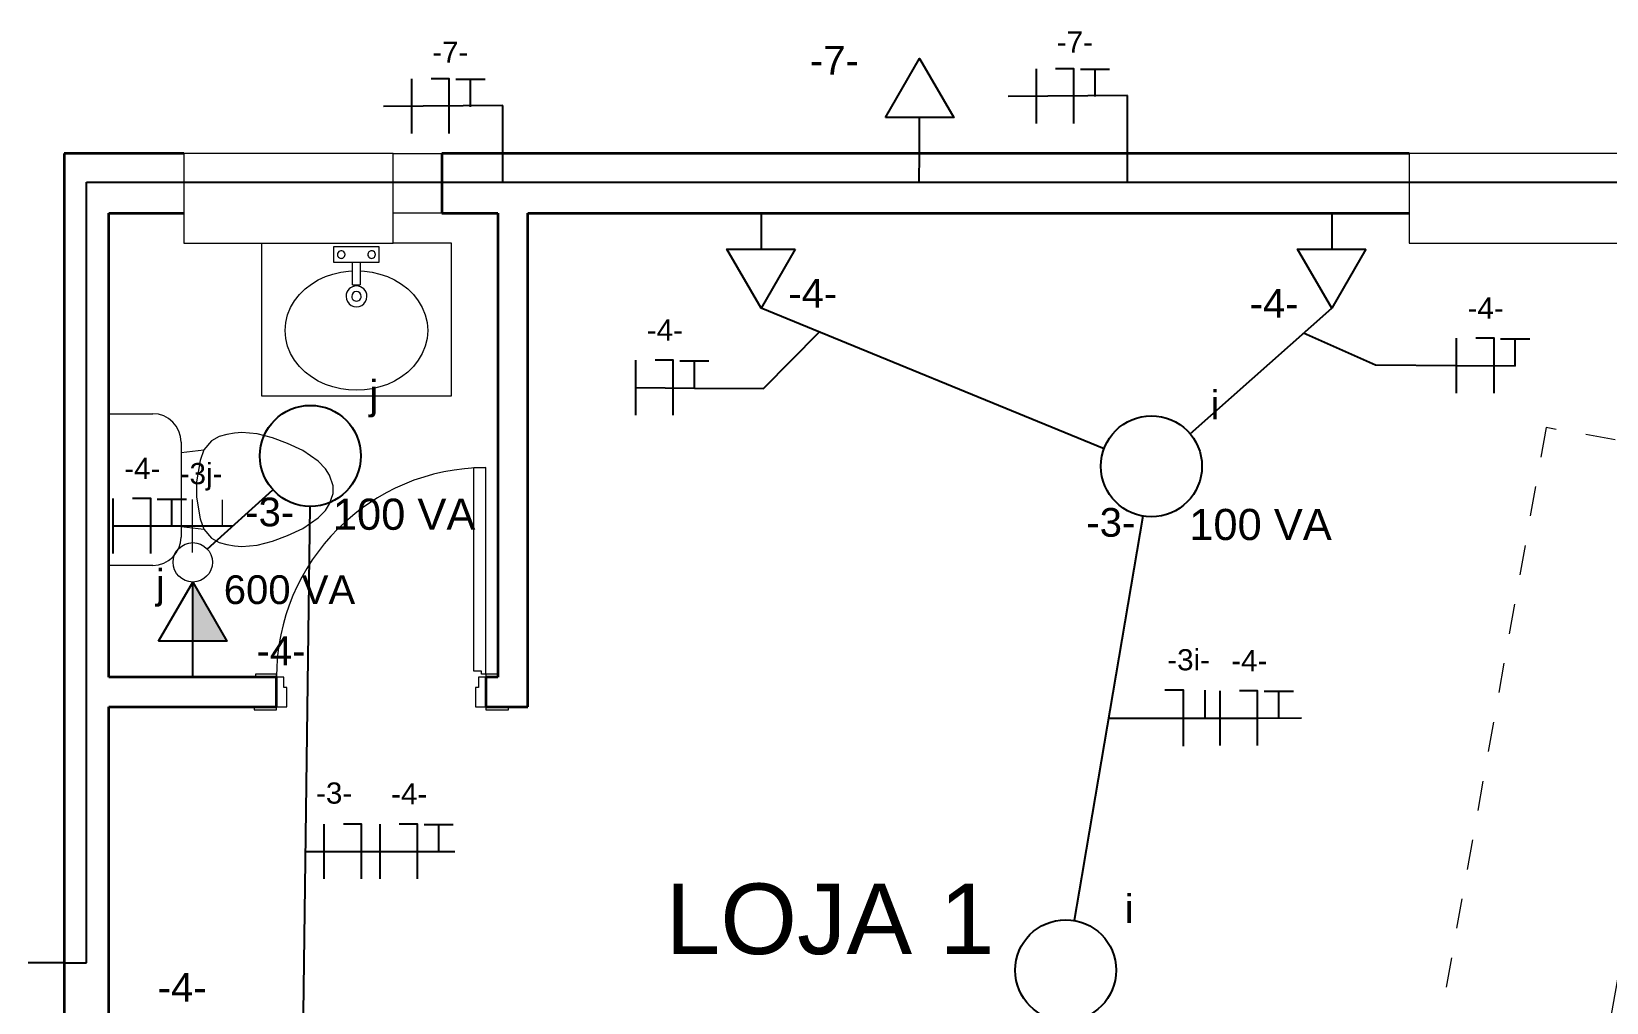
# Model space of a CAD drawing. Header units: metres. Extents: x -182 to 99, y 70 to 117.
# Drawn here: x -80.58 to -75.32, y 100.45 to 103.69 of the extents above; entities that cross this region are included whole.
import ezdxf

# ---------------------------------------------------------------- set-up
doc = ezdxf.new("R2010")
doc.units = ezdxf.units.M
doc.header["$LTSCALE"] = 0.01
doc.linetypes.add('Centro', pattern=[0.03175, 0.00635, -0.004763, 0.015875, -0.004763])
for name, color, linetype, lineweight in [('A-ANNO-TEXT', 2, 'Continuous', 9), ('A-DOOR', 1, 'Continuous', 9), ('A-DOOR-FRAM', 1, 'Continuous', 13), ('A-WALL', 2, 'Continuous', 9), ('P-SANR-FIXT', 6, 'Continuous', 9), ('S-COLS', 6, 'Continuous', 9)]:
    doc.layers.add(name, color=color, linetype=linetype, lineweight=lineweight)
for name, color, linetype in [('FIAÇÃO', 10, 'Continuous'), ('Força', 7, 'Continuous'), ('Iluminação', 7, 'Continuous')]:
    doc.layers.add(name, color=color, linetype=linetype)
doc.styles.add('Arial', font='arial.ttf', dxfattribs={"height": 0.29506})
doc.styles.add('Arial_1', font='arial.ttf', dxfattribs={"height": 0.368825})
doc.styles.add('Arial_2', font='arial.ttf', dxfattribs={"height": 0.258177})
doc.dimstyles.new('Diagonal', dxfattribs={"dimscale": 0.3048, "dimtxt": 0.258177, "dimasz": 1.025262, "dimexe": 0.984252, "dimexo": 0.615157, "dimgap": 0.04101, "dimtad": 1, "dimrnd": 0.01, "dimzin": 0, "dimdsep": 46, "dimtxsty": 'Arial_2', "dimblk1": 'OBLIQUE', "dimblk2": 'OBLIQUE', "dimsah": 1, "dimcen": 0.09, "dimse1": 1, "dimse2": 1, "dimazin": 0, "dimtfac": 1, "dimtix": 1, "dimtmove": 0, "dimatfit": 3, "dimfxl": 1, "dimtvp": 1, "dimtfill": 1, "dimtolj": 1, "dimtzin": 0, "dimarcsym": 2})

# ---------------------------------------------------------------- blocks, each defined once
blk = doc.blocks.new('M_Basculante-Enrollable - 2435 x 1981 mm-179147-Planta Baja')
at = {"layer": 'A-DOOR', "linetype": 'Centro'}
for p, q in [((-1.4207, -0.1), (1.4207, -0.1)), ((-1.4207, -0.1), (-1.4207, -0.7348)), ((1.4207, -0.1), (1.4207, -0.7348)), ((-1.4207, -0.7348), (1.4207, -0.7348))]:
    blk.add_line(p, q, dxfattribs=at)
at = {"layer": 'A-DOOR', "lineweight": 13}
for p, q in [((1.2175, -0.1), (-1.2175, -0.1)), ((-1.2175, -0.1), (-1.2175, -0.176)), ((1.2175, -0.176), (1.2175, -0.1)), ((-1.2175, -0.176), (1.2175, -0.176))]:
    blk.add_line(p, q, dxfattribs=at)
blk = doc.blocks.new('Puerta de 1 hoja - 70 x 210 cm-V9-Planta Baja')
at = {"layer": 'A-DOOR', "lineweight": 13}
for p, q in [((0.5769, 0.75), (0.6169, 0.75)), ((0.5769, 0.07), (0.5769, 0.75)), ((0.6169, 0.06), (0.6169, 0.75)), ((0.6019, 0.07), (0.5769, 0.07)), ((0.6019, 0.06), (0.6019, 0.07)), ((0.6169, 0.06), (0.6019, 0.06))]:
    blk.add_line(p, q, dxfattribs=at)
blk.add_arc((0.6169, 0.05), 0.7, 90, 180, dxfattribs=at)
at = {"layer": 'A-DOOR-FRAM'}
for p, q in [((-0.0831, 0.06), (-0.1531, 0.06)), ((-0.1531, 0.06), (-0.1531, 0.05)), ((-0.0831, 0.05), (-0.0831, 0.06)), ((0.6569, 0.06), (0.6169, 0.06)), ((0.6169, 0.06), (0.6169, 0.05)), ((-0.0581, 0.05), (-0.0831, 0.05)), ((-0.0581, 0.015), (-0.0581, 0.05)), ((-0.0481, 0.015), (-0.0581, 0.015)), ((-0.0481, -0.05), (-0.0481, 0.015)), ((0.5919, 0.015), (0.5819, 0.015)), ((0.5819, 0.015), (0.5819, -0.05)), ((0.6169, 0.05), (0.5919, 0.05)), ((0.5919, 0.05), (0.5919, 0.015)), ((-0.1581, -0.05), (-0.1581, -0.06)), ((-0.0831, -0.06), (-0.0831, -0.05)), ((-0.0831, -0.05), (-0.0481, -0.05)), ((0.5819, -0.05), (0.6169, -0.05)), ((0.6169, -0.05), (0.6169, -0.06)), ((0.6919, -0.06), (0.6919, -0.05)), ((-0.1581, -0.06), (-0.0831, -0.06)), ((0.6169, -0.06), (0.6919, -0.06))]:
    blk.add_line(p, q, dxfattribs=at)
blk = doc.blocks.new('M_Retrete-Doméstico-3D - M_Retrete-Doméstico-3D-223781-Planta Baja')
at = {"layer": 'P-SANR-FIXT'}
for p, q in [((-0.2534, 0.2984), (-0.2534, 0.4447)), ((0.2534, 0.4447), (0.2534, 0.2984)), ((0.1587, 0.2038), (-0.1588, 0.2038)), ((-0.1235, 0.2038), (-0.1323, 0.127)), ((0.1235, 0.2038), (0.1323, 0.127)), ((-0.1323, 0.127), (-0.1626, 0.1016)), ((-0.0974, 0.1397), (-0.1323, 0.127)), ((-0.0254, 0.1524), (-0.0974, 0.1397)), ((0.0254, 0.1524), (-0.0254, 0.1524)), ((0.0974, 0.1397), (0.0254, 0.1524)), ((0.1323, 0.127), (0.0974, 0.1397)), ((0.1626, 0.1016), (0.1323, 0.127)), ((-0.177, 0.0762), (-0.1838, 0.0508)), ((-0.1626, 0.1016), (-0.177, 0.0762)), ((0.177, 0.0762), (0.1626, 0.1016)), ((0.1838, 0.0508), (0.177, 0.0762)), ((-0.1883, 0.0253), (-0.1905, 0)), ((-0.1905, 0), (-0.1861, -0.0506)), ((-0.1838, 0.0508), (-0.1883, 0.0253)), ((0.1883, 0.0253), (0.1838, 0.0508)), ((0.1861, -0.0506), (0.1905, 0)), ((0.1905, 0), (0.1883, 0.0253)), ((-0.1861, -0.0506), (-0.1724, -0.1016)), ((0.1724, -0.1016), (0.1861, -0.0506)), ((-0.1724, -0.1016), (-0.1539, -0.1524)), ((0.1539, -0.1524), (0.1724, -0.1016)), ((-0.1539, -0.1524), (-0.1302, -0.2032)), ((0.1302, -0.2032), (0.1539, -0.1524)), ((-0.1302, -0.2032), (-0.095, -0.254)), ((0.095, -0.254), (0.1302, -0.2032)), ((-0.095, -0.254), (-0.0696, -0.2794)), ((0.0696, -0.2794), (0.095, -0.254)), ((-0.0696, -0.2794), (-0.0476, -0.2921)), ((-0.0476, -0.2921), (-0.0127, -0.3048)), ((-0.0127, -0.3048), (0.0127, -0.3048)), ((0.0127, -0.3048), (0.0476, -0.2921)), ((0.0476, -0.2921), (0.0696, -0.2794))]:
    blk.add_line(p, q, dxfattribs=at)
for centre, start, end in [((-0.1588, 0.2984), 180, 270), ((0.1587, 0.2984), 270, 360)]:
    blk.add_arc(centre, 0.0946, start, end, dxfattribs=at)
blk = doc.blocks.new('Pilar rectangular hormigón - 300 x 700 mm-506285-Planta Baja')
at = {"layer": 'S-COLS'}
for p, q in [((0.15, 0.35), (-0.15, 0.35)), ((-0.15, 0.35), (-0.15, -0.35)), ((0.15, -0.35), (0.15, 0.35)), ((-0.15, -0.35), (0.15, -0.35))]:
    blk.add_line(p, q, dxfattribs=at)
blk = doc.blocks.new('M_Lavabo - Oval - 635 mm x 510 mm - Privado-V11-Planta Baja')
at = {"layer": 'P-SANR-FIXT'}
for p, q in [((0.834, -0.3362), (0.324, -0.3362)), ((0.834, -0.9712), (0.834, -0.3362)), ((0.3875, -0.5775), (0.3367, -0.5775)), ((0.3367, -0.5775), (0.3367, -0.7299)), ((0.3875, -0.641), (0.3875, -0.5775)), ((0.3875, -0.6664), (0.3875, -0.641)), ((0.3875, -0.641), (0.4637, -0.641)), ((0.3875, -0.7299), (0.3875, -0.6664)), ((0.4637, -0.6664), (0.3875, -0.6664)), ((0.4637, -0.6664), (0.4637, -0.641)), ((0.3367, -0.7299), (0.3875, -0.7299)), ((0.324, -0.9712), (0.834, -0.9712))]:
    blk.add_line(p, q, dxfattribs=at)
at = {"layer": 'P-SANR-FIXT', "flags": 128}
for points in [[(0.4164, -0.641), (0.4173, -0.6272), (0.421, -0.601), (0.4272, -0.5752), (0.4359, -0.5501), (0.4471, -0.5261), (0.4608, -0.5034), (0.477, -0.4824), (0.4955, -0.4635), (0.5163, -0.4471), (0.5392, -0.4336), (0.5637, -0.4237), (0.5895, -0.4175), (0.6159, -0.4154)], [(0.6159, -0.4154), (0.6423, -0.4175), (0.6681, -0.4237), (0.6926, -0.4336), (0.7154, -0.4471), (0.7363, -0.4635), (0.7548, -0.4824), (0.771, -0.5034), (0.7847, -0.5261), (0.7959, -0.5501), (0.8046, -0.5752), (0.8108, -0.601), (0.8145, -0.6272), (0.8157, -0.6537), (0.8145, -0.6802), (0.8108, -0.7064), (0.8046, -0.7322), (0.7959, -0.7573), (0.7847, -0.7813), (0.771, -0.804), (0.7548, -0.825), (0.7363, -0.844), (0.7154, -0.8604), (0.6926, -0.8738), (0.6681, -0.8838), (0.6423, -0.89), (0.6159, -0.892)], [(0.6159, -0.892), (0.5895, -0.89), (0.5637, -0.8838), (0.5392, -0.8738), (0.5163, -0.8604), (0.4955, -0.844), (0.477, -0.825), (0.4608, -0.804), (0.4471, -0.7813), (0.4359, -0.7573), (0.4272, -0.7322), (0.421, -0.7064), (0.4173, -0.6802), (0.4164, -0.6664)]]:
    blk.add_lwpolyline(points, dxfattribs=at)
at = {"layer": 'P-SANR-FIXT'}
for centre, radius, start, end in [((0.3621, -0.6029), 0.0127, 90, 270), ((0.3621, -0.6029), 0.0127, 135, 195), ((0.3621, -0.6029), 0.0127, 225, 270), ((0.3621, -0.6029), 0.0127, 90, 120), ((0.3621, -0.6029), 0.0127, 270, 90), ((0.3621, -0.6029), 0.0127, 270, 285), ((0.3621, -0.6029), 0.0127, 15, 75), ((0.3621, -0.6029), 0.0127, 300, 360), ((0.5018, -0.6537), 0.0349, 90, 270), ((0.5018, -0.6537), 0.0349, 270, 90), ((0.5018, -0.6537), 0.016, 90, 270), ((0.5018, -0.6537), 0.016, 90, 270), ((0.5018, -0.6537), 0.016, 270, 90), ((0.5018, -0.6537), 0.016, 270, 90), ((0.3621, -0.7045), 0.0127, 90, 270), ((0.3621, -0.7045), 0.0127, 135, 270), ((0.3621, -0.7045), 0.0127, 90, 105), ((0.3621, -0.7045), 0.0127, 345, 90), ((0.3621, -0.7045), 0.0127, 270, 90), ((0.3621, -0.7045), 0.0127, 270, 285), ((0.3621, -0.7045), 0.0127, 300, 330)]:
    blk.add_arc(centre, radius, start, end, dxfattribs=at)
blk = doc.blocks.new('_Oblique')
at = {"color": 0, "linetype": 'ByBlock', "lineweight": -2}
blk.add_line((-0.5, -0.5), (0.5, 0.5), dxfattribs=at)
blk = doc.blocks.new('*D486')
at = {"color": 0, "lineweight": -2, "transparency": 16777216}
blk.add_line((-68.0363, 101.8146), (-69.7634, 92.1202), dxfattribs=at)
at = {"layer": 'Defpoints', "color": 0, "transparency": 16777216}
for p in [(-75.0549, 103.065), (-76.782, 93.3706), (-69.7634, 92.1202)]:
    blk.add_point(p, dxfattribs=at)
at = {"color": 0, "lineweight": -2, "transparency": 16777216, "xscale": 0.3124999999999999, "yscale": 0.3124999999999999, "zscale": 0.3124999999999999}
for p, rotation in [((-68.0363, 101.8146), 79.89851727241617), ((-69.7634, 92.1202), 259.8985172724162)]:
    blk.add_blockref('_Oblique', p, dxfattribs=dict(at, rotation=rotation))
at = {"color": 0, "transparency": 16777216, "insert": (-69.042, 96.9927), "char_height": 0.25818, "attachment_point": 5, "rotation": 79.8985, "style": 'Arial_2', "bg_fill": 3, "box_fill_scale": 1.1, "bg_fill_color": 256, "bg_fill_true_color": 13158600, "bg_fill_transparency": 0}
blk.add_mtext('\\A1;9.85', dxfattribs=at)
blk = doc.blocks.new('*D598')
at = {"color": 0, "lineweight": -2, "transparency": 16777216}
blk.add_line((-70.1359, 101.1845), (-70.5474, 98.7832), dxfattribs=at)
at = {"layer": 'Defpoints', "color": 0, "transparency": 16777216}
for p in [(-75.231, 102.0578), (-75.4653, 99.6261), (-70.5474, 98.7832)]:
    blk.add_point(p, dxfattribs=at)
at = {"color": 0, "lineweight": -2, "transparency": 16777216, "xscale": 0.3124999999999999, "yscale": 0.3124999999999999, "zscale": 0.3124999999999999}
for p, rotation in [((-70.1359, 101.1845), 80.27478662603623), ((-70.5474, 98.7832), 260.2747866260362)]:
    blk.add_blockref('_Oblique', p, dxfattribs=dict(at, rotation=rotation))
at = {"color": 0, "transparency": 16777216, "insert": (-70.4817, 100.0079), "char_height": 0.25818, "attachment_point": 5, "rotation": 80.2748, "style": 'Arial_2', "bg_fill": 3, "box_fill_scale": 1.1, "bg_fill_color": 256, "bg_fill_true_color": 13158600, "bg_fill_transparency": 0}
blk.add_mtext('\\A1;2.44', dxfattribs=at)
blk = doc.blocks.new('*D602')
at = {"color": 0, "lineweight": -2, "transparency": 16777216}
blk.add_line((-68.9997, 102.0136), (-69.8672, 97.1136), dxfattribs=at)
at = {"layer": 'Defpoints', "color": 0, "transparency": 16777216}
for p in [(-75.0549, 103.0856), (-75.9223, 98.1856), (-69.8672, 97.1136)]:
    blk.add_point(p, dxfattribs=at)
at = {"color": 0, "lineweight": -2, "transparency": 16777216, "xscale": 0.3124999999999999, "yscale": 0.3124999999999999, "zscale": 0.3124999999999999}
for p, rotation in [((-68.9997, 102.0136), 79.96073874818111), ((-69.8672, 97.1136), 259.9607387481811)]:
    blk.add_blockref('_Oblique', p, dxfattribs=dict(at, rotation=rotation))
at = {"color": 0, "transparency": 16777216, "insert": (-69.5755, 99.5888), "char_height": 0.25818, "attachment_point": 5, "rotation": 79.9607, "style": 'Arial_2', "bg_fill": 3, "box_fill_scale": 1.1, "bg_fill_color": 256, "bg_fill_true_color": 13158600, "bg_fill_transparency": 0}
blk.add_mtext('\\A1;4.98', dxfattribs=at)
blk = doc.blocks.new('*D714')
at = {"color": 0, "lineweight": -2, "transparency": 16777216}
blk.add_line((-65.2407, 103.0856), (-65.2407, 93.3706), dxfattribs=at)
at = {"layer": 'Defpoints', "color": 0, "transparency": 16777216}
for p in [(-74.7549, 103.0856), (-76.2872, 93.3706), (-65.2407, 93.3706)]:
    blk.add_point(p, dxfattribs=at)
at = {"color": 0, "lineweight": -2, "transparency": 16777216, "xscale": 0.3124999999999999, "yscale": 0.3124999999999999, "zscale": 0.3124999999999999}
for p, rotation in [((-65.2407, 103.0856), 90), ((-65.2407, 93.3706), 270)]:
    blk.add_blockref('_Oblique', p, dxfattribs=dict(at, rotation=rotation))
at = {"color": 0, "transparency": 16777216, "insert": (-65.385, 98.2281), "char_height": 0.25818, "attachment_point": 5, "rotation": 90, "style": 'Arial_2', "bg_fill": 3, "box_fill_scale": 1.1, "bg_fill_color": 256, "bg_fill_true_color": 13158600, "bg_fill_transparency": 0}
blk.add_mtext('\\A1;9.72', dxfattribs=at)
blk = doc.blocks.new('F-N')
at = {"layer": 'FIAÇÃO'}
blk.add_line((2561.97, 1254.62), (2561.97, 1275.44), dxfattribs=at)
at = {"layer": 'FIAÇÃO', "color": 5}
blk.add_lwpolyline([(2576.26, 1254.62), (2576.26, 1275.44), (2569.32, 1275.44)], dxfattribs=at)
blk = doc.blocks.new('RN')
at = {"layer": 'FIAÇÃO', "color": 18, "true_color": 0x000000}
blk.add_line((2653.24, 1365.51), (2653.24, 1375.92), dxfattribs=at)
at = {"layer": 'FIAÇÃO', "color": 5}
blk.add_lwpolyline([(2645.19, 1355.09), (2645.19, 1375.92), (2638.25, 1375.92)], dxfattribs=at)
blk = doc.blocks.new('F-N-T')
at = {"layer": 'FIAÇÃO', "color": 1}
blk.add_line((2561.97, 1284.08), (2561.97, 1304.9), dxfattribs=at)
at = {"layer": 'FIAÇÃO', "color": 3}
blk.add_line((2584.31, 1294.33), (2584.31, 1304.75), dxfattribs=at)
at = {"layer": 'FIAÇÃO', "color": 5}
blk.add_lwpolyline([(2576.26, 1284.08), (2576.26, 1304.9), (2569.32, 1304.9)], dxfattribs=at)
at = {"layer": 'FIAÇÃO', "color": 3}
blk.add_lwpolyline([(2578.75, 1304.75), (2584.31, 1304.75), (2589.86, 1304.75)], dxfattribs=at)

msp = doc.modelspace()

# ---------------------------------------------------------------- hatches: boundary and pattern name
at = {"layer": 'Iluminação'}
msp.add_hatch(color=256, dxfattribs=at).paths.add_polyline_path([(-80.0428, 101.8532), (-80.0428, 101.6555), (-79.9286, 101.6555)])

# ---------------------------------------------------------------- linework, layer by layer
at = {"layer": 'A-WALL', "color": 7, "lineweight": 35}
for p, q in [((-80.4728, 103.2856), (-80.4728, 97.8756)), ((-80.0728, 103.2856), (-80.4728, 103.2856)), ((-75.9775, 103.2856), (-79.2098, 103.2856)), ((-79.2098, 103.2856), (-79.2098, 103.0856)), ((-80.3228, 101.5356), (-80.3228, 103.0856)), ((-80.3228, 103.0856), (-80.0728, 103.0856)), ((-79.2098, 103.0856), (-79.0228, 103.0856)), ((-79.0228, 103.0856), (-79.0228, 101.5356)), ((-78.9228, 103.0856), (-75.9775, 103.0856)), ((-78.9228, 101.4356), (-78.9228, 103.0856)), ((-79.7628, 101.5356), (-80.3228, 101.5356)), ((-79.7628, 101.4356), (-79.7628, 101.5356)), ((-79.0228, 101.5356), (-79.0628, 101.5356)), ((-79.0628, 101.5356), (-79.0628, 101.4356)), ((-80.3228, 98.1856), (-80.3228, 101.4356)), ((-80.3228, 101.4356), (-79.7628, 101.4356)), ((-79.0628, 101.4356), (-78.9228, 101.4356))]:
    msp.add_line(p, q, dxfattribs=at)
at = {"layer": 'A-WALL', "color": 7}
for p, q in [((-79.3728, 103.2856), (-79.2098, 103.2856)), ((-79.2098, 103.0856), (-79.3728, 103.0856))]:
    msp.add_line(p, q, dxfattribs=at)
at = {"layer": 'FIAÇÃO', "lineweight": 20}
msp.add_line((-80.0433, 101.9519), (-80.0433, 102.1288), dxfattribs=at)
at = {"layer": 'FIAÇÃO', "color": 18, "lineweight": 20, "true_color": 0x000000}
msp.add_line((-79.9433, 102.0391), (-79.9433, 102.1276), dxfattribs=at)
at = {"layer": 'Força', "color": 0, "ltscale": 0.5}
for p, q in [((-76.9194, 103.4791), (-77.3178, 103.476)), ((-76.9194, 103.1893), (-76.9194, 103.4791)), ((-79.0066, 103.4454), (-79.405, 103.4423)), ((-79.0066, 103.1893), (-79.0066, 103.4454)), ((-77.6156, 103.1893), (-77.6139, 103.2856)), ((-80.3976, 100.5806), (-80.3976, 103.1893)), ((-80.3976, 103.1893), (-77.6156, 103.1893)), ((-76.9973, 102.2981), (-78.1437, 102.768)), ((-78.1355, 102.4997), (-77.9497, 102.6885)), ((-78.5625, 102.5027), (-78.3663, 102.5013)), ((-78.3663, 102.5013), (-78.1355, 102.4997)), ((-80.4728, 100.5806), (-80.3976, 100.5806))]:
    msp.add_line(p, q, dxfattribs=at)
at = {"layer": 'Iluminação'}
for p, q in [((-77.6139, 103.2856), (-77.6139, 103.4055)), ((-78.1437, 103.0856), (-78.1437, 102.9657)), ((-80.0428, 101.6555), (-80.0428, 101.8532)), ((-80.0428, 101.5356), (-80.0428, 101.6555)), ((-80.4728, 100.5806), (-80.5927, 100.5806))]:
    msp.add_line(p, q, dxfattribs=at)
at = {"layer": 'Iluminação', "color": 0, "ltscale": 0.5}
for p, q in [((-79.994, 101.9632), (-79.7747, 102.1616)), ((-79.6517, 102.1061), (-79.6819, 99.7989)), ((-79.9088, 102.0403), (-80.3088, 102.0403)), ((-79.6668, 100.9525), (-79.1668, 100.9525))]:
    msp.add_line(p, q, dxfattribs=at)
at = {"layer": 'Iluminação'}
for points in [[(-77.728, 103.4055), (-77.6139, 103.6032), (-77.4997, 103.4055)], [(-78.0295, 102.9657), (-78.1437, 102.768), (-78.2579, 102.9657)], [(-80.157, 101.6555), (-80.0428, 101.8532), (-79.9286, 101.6555)]]:
    msp.add_lwpolyline(points, close=True, dxfattribs=at)
msp.add_circle((-79.6495, 102.2748), 0.1688, dxfattribs=at)
at = {"layer": 'Iluminação', "lineweight": 20}
msp.add_circle((-80.0428, 101.919), 0.0658, dxfattribs=at)
at = {"layer": 'P-SANR-FIXT'}
msp.add_line((-79.1781, 102.9856), (-79.3728, 102.9856), dxfattribs=at)

# ---------------------------------------------------------------- block references
at = {"layer": 'A-DOOR', "rotation": 259.8774799724194}
msp.add_blockref('M_Basculante-Enrollable - 2435 x 1981 mm-179147-Planta Baja', (-75.0466, 100.8417), dxfattribs=at)
at = {"layer": 'A-DOOR'}
msp.add_blockref('Puerta de 1 hoja - 70 x 210 cm-V9-Planta Baja', (-79.6797, 101.4856), dxfattribs=at)
at = {"layer": 'FIAÇÃO', "lineweight": 20, "xscale": 0.008784106945095342, "yscale": 0.008784106945095342, "zscale": 0.008784106945095342}
for name, p in [('F-N-T', (-101.8154, 92.0721)), ('F-N-T', (-101.8154, 92.0721)), ('F-N-T', (-99.7282, 92.1058)), ('F-N-T', (-99.7282, 92.1058)), ('F-N-T', (-101.0671, 91.1318)), ('F-N-T', (-101.0671, 91.1318)), ('F-N-T', (-102.8134, 90.6694)), ('F-N-T', (-102.8134, 90.6694)), ('F-N', (-102.1086, 89.8403)), ('F-N-T', (-101.9215, 89.5816)), ('F-N-T', (-101.9215, 89.5816))]:
    msp.add_blockref(name, p, dxfattribs=at)
at = {"layer": 'P-SANR-FIXT'}
for name, p, rotation in [('M_Lavabo - Oval - 635 mm x 510 mm - Privado-V11-Planta Baja', (-78.8419, 103.3096), 270), ('M_Retrete-Doméstico-3D - M_Retrete-Doméstico-3D-223781-Planta Baja', (-79.8781, 102.1622), 89.99999999999997)]:
    msp.add_blockref(name, p, dxfattribs=dict(at, rotation=rotation))
at = {"layer": 'S-COLS'}
for p, rotation in [((-79.7228, 103.1356), 89.99999999999945), ((-75.6275, 103.1356), 269.9999999999996)]:
    msp.add_blockref('Pilar rectangular hormigón - 300 x 700 mm-506285-Planta Baja', p, dxfattribs=dict(at, rotation=rotation))

# ---------------------------------------------------------------- texts
at = {"layer": 'A-ANNO-TEXT', "color": 7, "insert": (-78.4631, 100.8457), "char_height": 0.23605, "width": 1.61568, "attachment_point": 1, "line_spacing_factor": 0.938532, "style": 'Arial_1', "bg_fill": 3, "box_fill_scale": 1.25, "bg_fill_color": 7, "bg_fill_transparency": 0}
msp.add_mtext('LOJA 1', dxfattribs=at)
at = {"layer": 'FIAÇÃO', "lineweight": 20, "style": 'Arial'}
for s, p in [('-7-', (-77.1554, 103.6222)), ('-7-', (-79.2425, 103.5885)), ('-4-', (-78.5253, 102.66)), ('-4-', (-80.2716, 102.1976)), ('-3j-', (-80.0864, 102.1801)), ('-3-', (-79.6306, 101.1126)), ('-4-', (-79.3796, 101.1098))]:
    msp.add_text(s, height=0.07075, dxfattribs=at).set_placement(p)
at = {"layer": 'Iluminação', "lineweight": 20, "style": 'Arial'}
for s, height, p in [('-7-', 0.09589, (-77.9803, 103.5488)), ('-4-', 0.09589, (-78.0525, 102.7704)), ('j', 0.0959, (-79.4521, 102.4322)), ('-3-', 0.09589, (-79.8672, 102.0394)), ('-3-', 0.09589, (-77.0565, 102.0046)), ('j', 0.0959, (-80.1657, 101.7997)), ('-4-', 0.09589, (-79.8296, 101.5753)), ('-4-', 0.09589, (-80.16, 100.4504))]:
    msp.add_text(s, height=height, dxfattribs=at).set_placement(p)
at = {"layer": 'Iluminação', "lineweight": 20, "width": 0.595396, "attachment_point": 8, "style": 'Arial'}
for s, insert, char_height in [('{\\H0.0275x;\\P\\P}100 VA', (-79.3363, 102.0263), 0.104025), ('{\\H0.0275x;\\P\\P}600 VA', (-79.7194, 101.7783), 0.095887)]:
    msp.add_mtext(s, dxfattribs=dict(at, insert=insert, char_height=char_height))

# ---------------------------------------------------------------- next in the draw order: linework, layer by layer
at = {"layer": 'Iluminação', "color": 0, "ltscale": 0.5}
msp.add_line((-76.8672, 102.0737), (-77.0972, 100.7222), dxfattribs=at)
at = {"layer": 'Iluminação'}
msp.add_circle((-77.1255, 100.5558), 0.1688, dxfattribs=at)

# ---------------------------------------------------------------- next in the draw order: texts
at = {"layer": 'Iluminação', "lineweight": 20, "style": 'Arial'}
msp.add_text('i', height=0.0959, dxfattribs=at).set_placement((-76.9281, 100.7132))

# ---------------------------------------------------------------- next in the draw order: dimensions: what is measured, and where the dimension line sits
at = {"color": 1}
dim = msp.add_aligned_dim(p1=(-75.0549, 103.065), p2=(-76.782, 93.3706), distance=7.1291, dimstyle='Diagonal', override={"dimpost": '<>'}, dxfattribs=at)
dim.commit()
dim.dimension.update_dxf_attribs({"geometry": '*D486', "text_midpoint": (-69.042, 96.9927)})

# ---------------------------------------------------------------- next in the draw order: linework, layer by layer
at = {"layer": 'Força', "color": 0, "ltscale": 0.5}
msp.add_line((-76.4822, 101.3979), (-76.3373, 101.3997), dxfattribs=at)
at = {"layer": 'Iluminação', "color": 0, "ltscale": 0.5}
msp.add_line((-76.9822, 101.3979), (-76.4822, 101.3979), dxfattribs=at)
at = {"layer": 'Iluminação'}
msp.add_circle((-76.8389, 102.24), 0.1688, dxfattribs=at)

# ---------------------------------------------------------------- next in the draw order: block references
at = {"layer": 'FIAÇÃO', "lineweight": 20, "xscale": 0.008784106945095342, "yscale": 0.008784106945095342, "zscale": 0.008784106945095342}
msp.add_blockref('F-N-T', (-99.1142, 90.027), dxfattribs=at)
msp.add_blockref('F-N-T', (-99.1142, 90.027), dxfattribs=at)
at = {"layer": 'Iluminação', "xscale": 0.009000000000000001, "yscale": 0.009000000000000001, "zscale": 0.009000000000000001}
msp.add_blockref('RN', (-100.5389, 89.1084), dxfattribs=at)

# ---------------------------------------------------------------- next in the draw order: texts
at = {"layer": 'FIAÇÃO', "lineweight": 20, "style": 'Arial'}
for s, p in [('-3i-', (-76.7861, 101.558)), ('-4-', (-76.5723, 101.5552))]:
    msp.add_text(s, height=0.07075, dxfattribs=at).set_placement(p)
at = {"layer": 'Iluminação', "lineweight": 20, "style": 'Arial'}
for s, height, p in [('-4-', 0.09589, (-76.5109, 102.7365)), ('i', 0.0959, (-76.6415, 102.3974))]:
    msp.add_text(s, height=height, dxfattribs=at).set_placement(p)

# ---------------------------------------------------------------- next in the draw order: dimensions: what is measured, and where the dimension line sits
at = {"color": 1}
dim = msp.add_linear_dim(base=(-70.5474, 98.7832), p1=(-75.231, 102.0578), p2=(-75.4653, 99.6261), angle=80.2748, dimstyle='Diagonal', override={"dimpost": '<>', "dimtmove": 1}, dxfattribs=at)
dim.commit()
dim.dimension.update_dxf_attribs({"geometry": '*D598', "text_midpoint": (-70.4817, 100.0079)})

# ---------------------------------------------------------------- next in the draw order: dimensions: what is measured, and where the dimension line sits
dim = msp.add_aligned_dim(p1=(-75.0549, 103.0856), p2=(-75.9223, 98.1856), distance=6.1493, dimstyle='Diagonal', override={"dimpost": '<>'}, dxfattribs=at)
dim.commit()
dim.dimension.update_dxf_attribs({"geometry": '*D602', "text_midpoint": (-69.5755, 99.5888)})

# ---------------------------------------------------------------- next in the draw order: dimensions: what is measured, and where the dimension line sits
dim = msp.add_linear_dim(base=(-65.2406623341, 93.3706036684), p1=(-74.7548758651, 103.0856036684), p2=(-76.2872399998, 93.3706036684), angle=90, dimstyle='Diagonal', override={"dimpost": '<>', "dimtmove": 1}, dxfattribs=at)
dim.commit()
dim.dimension.update_dxf_attribs({"geometry": '*D714', "text_midpoint": (-65.3849807381, 98.2281036684)})

# ---------------------------------------------------------------- next in the draw order: linework, layer by layer
at = {"layer": 'Força', "color": 0, "ltscale": 0.5}
for p, q in [((-77.6156, 103.1893), (-74.6462, 103.1893)), ((-76.7098, 102.3488), (-76.2363, 102.768)), ((-76.0898, 102.578), (-76.3308, 102.6843)), ((-75.8195, 102.5761), (-76.0898, 102.578)), ((-75.6234, 102.5747), (-75.8195, 102.5761))]:
    msp.add_line(p, q, dxfattribs=at)
at = {"layer": 'Iluminação'}
msp.add_line((-76.2363, 103.0856), (-76.2363, 102.9657), dxfattribs=at)
msp.add_lwpolyline([(-76.1221, 102.9657), (-76.2363, 102.768), (-76.3505, 102.9657)], close=True, dxfattribs=at)

# ---------------------------------------------------------------- next in the draw order: block references
at = {"layer": 'FIAÇÃO', "lineweight": 20, "xscale": 0.008784106945095342, "yscale": 0.008784106945095342, "zscale": 0.008784106945095342}
msp.add_blockref('F-N-T', (-98.3242, 91.2052), dxfattribs=at)
msp.add_blockref('F-N-T', (-98.3242, 91.2052), dxfattribs=at)

# ---------------------------------------------------------------- next in the draw order: texts
at = {"layer": 'FIAÇÃO', "lineweight": 20, "style": 'Arial'}
msp.add_text('-4-', height=0.07075, dxfattribs=at).set_placement((-75.7824, 102.7334))
at = {"layer": 'Iluminação', "lineweight": 20, "insert": (-76.4744, 101.992), "char_height": 0.104025, "width": 0.595396, "attachment_point": 8, "style": 'Arial'}
msp.add_mtext('{\\H0.0275x;\\P\\P}100 VA', dxfattribs=at)

doc.saveas('drawing.dxf')
